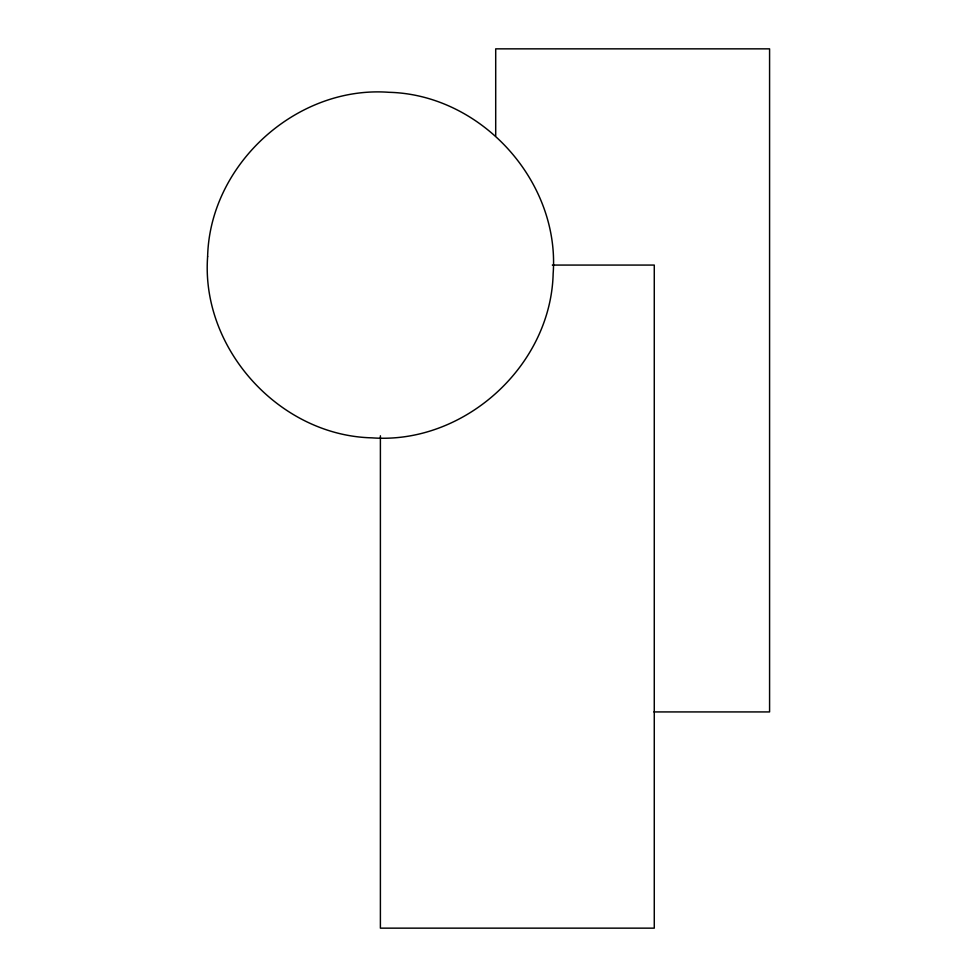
<?xml version="1.0" encoding="UTF-8"?>
<svg xmlns="http://www.w3.org/2000/svg" width="977" height="977" viewBox="0 0 977 977"><rect width="100%" height="100%" fill="white"/><g stroke="black" fill="none" stroke-linecap="round" stroke-linejoin="round"><path stroke-width="1.47" d="M552.323 265.072L654.272 265.072L654.272 928.15L380.395 928.15L380.395 435.791M653.955 711.928L769.583 711.928L769.583 48.85L495.705 48.85L495.705 135.742M207.625 256.585C200.761 348.789 279.471 435.62 371.907 437.843C464.112 444.694 550.943 365.996 553.153 273.56C560.016 181.356 481.319 94.525 388.883 92.302C296.666 85.451 209.835 164.148 207.625 256.585"/></g></svg>
